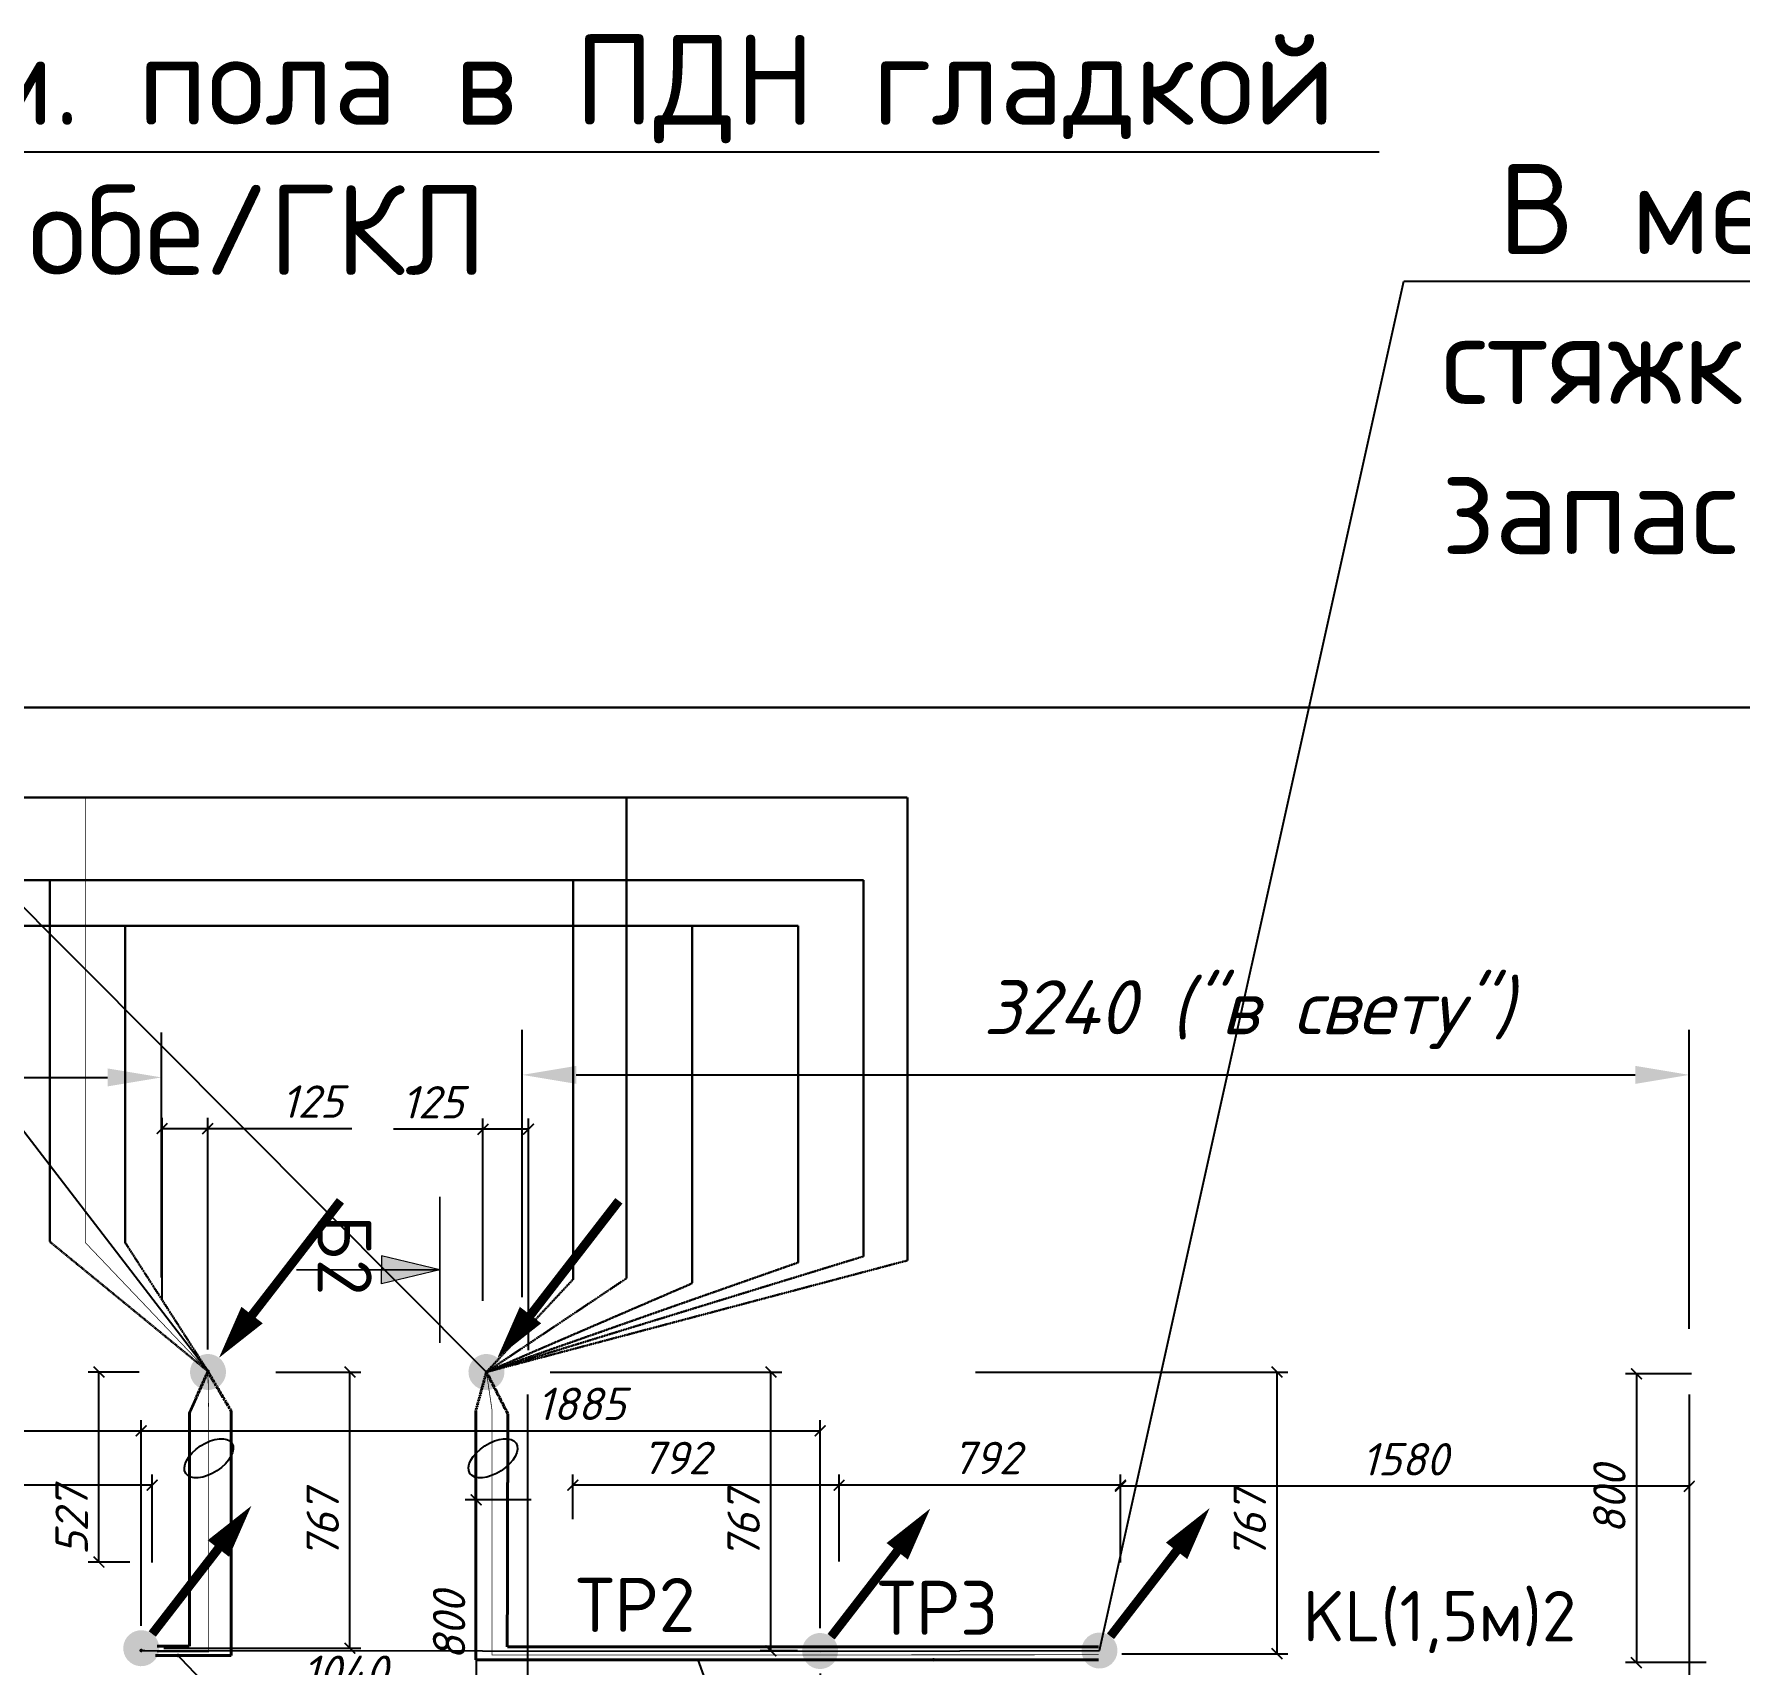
# Model space of a CAD drawing. Header units: millimetres. Extents: x 4247 to 622543, y -201358 to 142419.
# Drawn here: x 604003 to 608741, y 90416 to 94945 of the extents above; entities that cross this region are included whole.
import ezdxf
from ezdxf import colors
from ezdxf.entities.mleader import LeaderData, LeaderLine
from ezdxf.math import Vec2, Vec3

# ---------------------------------------------------------------- set-up
doc = ezdxf.new("R2010")
doc.units = ezdxf.units.MM
doc.linetypes.add('DASH', pattern=[0.75, 0.5, -0.25])
doc.layers.get('DEFPOINTS').update_dxf_attribs({"color": 252, "lineweight": 9})
for name, color, linetype in [('_Турникеты ИСПП', 254, 'Continuous'), ('ИС ПП', 255, 'Continuous'), ('Узлы', 7, 'Continuous')]:
    doc.layers.add(name, color=color, linetype=linetype)
doc.layers.add('Кабельные стояки', color=7, linetype='Continuous', lineweight=25)
doc.styles.add('ICOCPEUR', font='isocpeur.ttf')
doc.styles.add('ISOCPEUR', font='isocpeui.ttf')
doc.styles.add('ISOCPEUR_1', font='isocpeur.ttf', dxfattribs={"height": 250})
doc.styles.add('KOSTY_STYLE', font='isocpeur.ttf')
doc.styles.get("Standard").update_dxf_attribs({"font": 'romans.shx'})
doc.styles.add('Шрифт', font='isocpeur.ttf')
doc.dimstyles.new('ISO-25', dxfattribs={"dimtxt": 2.5, "dimasz": 2.5, "dimexe": 1.25, "dimexo": 0.625, "dimtad": 1, "dimtxsty": 'Standard', "dimcen": 2.5, "dimadec": 0, "dimazin": 0, "dimtfac": 1, "dimtmove": 0, "dimatfit": 3, "dimfxl": 1, "dimarcsym": 0})

# ---------------------------------------------------------------- blocks, each defined once
blk = doc.blocks.new('*U432')
blk.add_hatch(color=256).paths.add_polyline_path([(-0.707, -0.707, 1), (0.707, 0.707, 1)])
blk.add_lwpolyline([(-0.707, -0.707, 0, 1.5, 0), (-2.828, -2.828, 2, 2, 0)], format="xyseb")
at = {"const_width": 0.5}
blk.add_lwpolyline([(-8.5, -8.5), (-2.828, -2.828)], dxfattribs=at)
blk = doc.blocks.new('план Новый корпус (не печатать) 2$0$_Dot')
at = {"color": 251, "linetype": 'ByBlock', "lineweight": -2}
blk.add_line((-0.5, 0), (-1, 0), dxfattribs=at)
at = {"color": 251, "linetype": 'ByBlock', "const_width": 0.5}
blk.add_lwpolyline([(-0.25, 0, 1), (0.25, 0, 1)], format="xyb", close=True, dxfattribs=at)
blk = doc.blocks.new('*D502')
at = {"layer": '_Турникеты ИСПП', "color": 0, "lineweight": -2, "ltscale": 100, "transparency": 16777216}
for p, q in [((601975.7, 91492.2), (601975.7, 92172.7)), ((604356.9, 91492.2), (604356.9, 92172.7)), ((602125.7, 92047.7), (604206.9, 92047.7))]:
    blk.add_line(p, q, dxfattribs=at)
at = {"layer": '_Турникеты ИСПП', "color": 0, "ltscale": 100, "transparency": 16777216}
for points in [[(602125.7, 92072.7), (602125.7, 92022.7), (601975.7, 92047.7)], [(604206.9, 92072.7), (604206.9, 92022.7), (604356.9, 92047.7)]]:
    blk.add_solid(points, dxfattribs=at)
at = {"layer": 'DEFPOINTS', "color": 0, "ltscale": 100, "transparency": 16777216}
for p in [(604356.9, 92047.7), (601975.7, 91429.7), (604356.9, 91429.7)]:
    blk.add_point(p, dxfattribs=at)
at = {"layer": '_Турникеты ИСПП', "color": 0, "lineweight": 9, "ltscale": 100, "transparency": 16777216, "insert": (603139.3, 92215.2), "char_height": 150, "attachment_point": 5, "style": 'ISOCPEUR'}
blk.add_mtext('2400 ("в свету")', dxfattribs=at)
blk = doc.blocks.new('*D503')
at = {"layer": '_Турникеты ИСПП', "color": 0, "lineweight": -2, "ltscale": 100, "transparency": 16777216}
for p, q in [((605358.9, 91437.7), (605358.9, 92179.7)), ((608600, 91349.2), (608600, 92179.7)), ((605508.9, 92054.7), (608450, 92054.7))]:
    blk.add_line(p, q, dxfattribs=at)
at = {"layer": '_Турникеты ИСПП', "color": 0, "ltscale": 100, "transparency": 16777216}
for points in [[(605508.9, 92079.7), (605508.9, 92029.7), (605358.9, 92054.7)], [(608450, 92079.7), (608450, 92029.7), (608600, 92054.7)]]:
    blk.add_solid(points, dxfattribs=at)
at = {"layer": 'DEFPOINTS', "color": 0, "ltscale": 100, "transparency": 16777216}
for p in [(608600, 92054.7), (605358.9, 91375.2), (608600, 91286.7)]:
    blk.add_point(p, dxfattribs=at)
at = {"layer": '_Турникеты ИСПП', "color": 0, "lineweight": 9, "ltscale": 100, "transparency": 16777216, "insert": (607375, 92222.2), "char_height": 150, "attachment_point": 5, "style": 'ISOCPEUR'}
blk.add_mtext('3240 ("в свету")', dxfattribs=at)
blk = doc.blocks.new('_ArchTick')
at = {"color": 0, "linetype": 'ByBlock', "const_width": 0.15}
blk.add_lwpolyline([(-0.5, -0.5), (0.5, 0.5)], dxfattribs=at)
blk = doc.blocks.new('*D543')
at = {"layer": '_Турникеты ИСПП', "color": 0, "lineweight": -2, "ltscale": 10, "transparency": 16777216}
for p, q in [((603591.4, 90866), (603591.4, 90945.4)), ((604330.9, 90700.9), (604330.9, 90945.4)), ((604330.9, 90915.4), (603591.4, 90915.4))]:
    blk.add_line(p, q, dxfattribs=at)
at = {"layer": 'DEFPOINTS', "color": 0, "ltscale": 10, "transparency": 16777216}
for p in [(603591.4, 90915.4), (603591.4, 90803.5), (604330.9, 90638.4)]:
    blk.add_point(p, dxfattribs=at)
at = {"layer": '_Турникеты ИСПП', "color": 0, "lineweight": -2, "ltscale": 10, "transparency": 16777216, "xscale": 30, "yscale": 30, "zscale": 30, "rotation": 180}
blk.add_blockref('_ArchTick', (603591.4, 90915.4), dxfattribs=at)
at = {"layer": '_Турникеты ИСПП', "color": 0, "lineweight": -2, "ltscale": 10, "transparency": 16777216, "xscale": 30, "yscale": 30, "zscale": 30}
blk.add_blockref('_ArchTick', (604330.9, 90915.4), dxfattribs=at)
at = {"layer": '_Турникеты ИСПП', "color": 0, "lineweight": 9, "ltscale": 10, "transparency": 16777216, "insert": (603770.8, 90991), "char_height": 90, "attachment_point": 5, "style": 'ISOCPEUR'}
blk.add_mtext('792', dxfattribs=at)
blk = doc.blocks.new('*D544')
at = {"layer": '_Турникеты ИСПП', "color": 0, "lineweight": -2, "ltscale": 10, "transparency": 16777216}
for p, q in [((606238.6, 90703.9), (606238.6, 90945.4)), ((607020.3, 90700.9), (607020.3, 90945.4)), ((607020.3, 90915.4), (606238.6, 90915.4))]:
    blk.add_line(p, q, dxfattribs=at)
at = {"layer": 'DEFPOINTS', "color": 0, "ltscale": 10, "transparency": 16777216}
for p in [(606238.6, 90915.4), (606238.6, 90641.4), (607020.3, 90638.4)]:
    blk.add_point(p, dxfattribs=at)
at = {"layer": '_Турникеты ИСПП', "color": 0, "lineweight": -2, "ltscale": 10, "transparency": 16777216, "xscale": 30, "yscale": 30, "zscale": 30, "rotation": 180}
blk.add_blockref('_ArchTick', (606238.6, 90915.4), dxfattribs=at)
at = {"layer": '_Турникеты ИСПП', "color": 0, "lineweight": -2, "ltscale": 10, "transparency": 16777216, "xscale": 30, "yscale": 30, "zscale": 30}
blk.add_blockref('_ArchTick', (607020.3, 90915.4), dxfattribs=at)
at = {"layer": '_Турникеты ИСПП', "color": 0, "lineweight": 9, "ltscale": 10, "transparency": 16777216, "insert": (606648.3, 90991), "char_height": 90, "attachment_point": 5, "style": 'ISOCPEUR'}
blk.add_mtext('792', dxfattribs=at)
blk = doc.blocks.new('*D545')
at = {"layer": '_Турникеты ИСПП', "color": 0, "lineweight": -2, "ltscale": 10, "transparency": 16777216}
for p, q in [((605499.3, 90821.5), (605499.3, 90945.4)), ((606238.6, 90703.9), (606238.6, 90945.4)), ((606238.6, 90915.4), (605499.3, 90915.4))]:
    blk.add_line(p, q, dxfattribs=at)
at = {"layer": 'DEFPOINTS', "color": 0, "ltscale": 10, "transparency": 16777216}
for p in [(605499.3, 90915.4), (605499.3, 90759), (606238.6, 90641.4)]:
    blk.add_point(p, dxfattribs=at)
at = {"layer": '_Турникеты ИСПП', "color": 0, "lineweight": -2, "ltscale": 10, "transparency": 16777216, "xscale": 30, "yscale": 30, "zscale": 30, "rotation": 180}
blk.add_blockref('_ArchTick', (605499.3, 90915.4), dxfattribs=at)
at = {"layer": '_Турникеты ИСПП', "color": 0, "lineweight": -2, "ltscale": 10, "transparency": 16777216, "xscale": 30, "yscale": 30, "zscale": 30}
blk.add_blockref('_ArchTick', (606238.6, 90915.4), dxfattribs=at)
at = {"layer": '_Турникеты ИСПП', "color": 0, "lineweight": 9, "ltscale": 10, "transparency": 16777216, "insert": (605785.7, 90991), "char_height": 90, "attachment_point": 5, "style": 'ISOCPEUR'}
blk.add_mtext('792', dxfattribs=at)
blk = doc.blocks.new('*D550')
at = {"layer": '_Турникеты ИСПП', "color": 0, "lineweight": -2, "ltscale": 10, "transparency": 16777216}
for p, q in [((605383.9, 90874.7), (605200.5, 90874.7)), ((605230.5, 90874.7), (605230.5, 90072.7)), ((605424.2, 90072.7), (605200.5, 90072.7))]:
    blk.add_line(p, q, dxfattribs=at)
at = {"layer": 'DEFPOINTS', "color": 0, "ltscale": 10, "transparency": 16777216}
for p in [(605446.4, 90874.7), (605230.5, 90072.7), (605486.7, 90072.7)]:
    blk.add_point(p, dxfattribs=at)
at = {"layer": '_Турникеты ИСПП', "color": 0, "lineweight": -2, "ltscale": 10, "transparency": 16777216, "xscale": 30, "yscale": 30, "zscale": 30}
for p, rotation in [((605230.5, 90874.7), 90), ((605230.5, 90072.7), 270)]:
    blk.add_blockref('_ArchTick', p, dxfattribs=dict(at, rotation=rotation))
at = {"layer": '_Турникеты ИСПП', "color": 0, "lineweight": 9, "ltscale": 10, "transparency": 16777216, "insert": (605155.5, 90525.4), "char_height": 90, "attachment_point": 5, "rotation": 90, "style": 'ISOCPEUR'}
blk.add_mtext('800', dxfattribs=at)
blk = doc.blocks.new('*D552')
at = {"layer": '_Турникеты ИСПП', "color": 0, "lineweight": -2, "ltscale": 10, "transparency": 16777216}
for p, q in [((608600, 91167.2), (608600, 90882.4)), ((607020.3, 90700.9), (607020.3, 90942.4)), ((608600, 90912.4), (607020.3, 90912.4))]:
    blk.add_line(p, q, dxfattribs=at)
at = {"layer": 'DEFPOINTS', "color": 0, "ltscale": 10, "transparency": 16777216}
for p in [(608600, 91229.7), (607020.3, 90912.4), (607020.3, 90638.4)]:
    blk.add_point(p, dxfattribs=at)
at = {"layer": '_Турникеты ИСПП', "color": 0, "lineweight": -2, "ltscale": 10, "transparency": 16777216, "xscale": 30, "yscale": 30, "zscale": 30, "rotation": 180}
blk.add_blockref('_ArchTick', (607020.3, 90912.4), dxfattribs=at)
at = {"layer": '_Турникеты ИСПП', "color": 0, "lineweight": -2, "ltscale": 10, "transparency": 16777216, "xscale": 30, "yscale": 30, "zscale": 30}
blk.add_blockref('_ArchTick', (608600, 90912.4), dxfattribs=at)
at = {"layer": '_Турникеты ИСПП', "color": 0, "lineweight": 9, "ltscale": 10, "transparency": 16777216, "insert": (607810.2, 90987.4), "char_height": 90, "attachment_point": 5, "style": 'ISOCPEUR'}
blk.add_mtext('1580', dxfattribs=at)
blk = doc.blocks.new('*D555')
at = {"layer": '_Турникеты ИСПП', "color": 0, "lineweight": -2, "ltscale": 10, "transparency": 16777216}
for p, q in [((604674, 91229.7), (604910.2, 91229.7)), ((604880.2, 90462.7), (604880.2, 91229.7)), ((604363, 90462.7), (604910.2, 90462.7))]:
    blk.add_line(p, q, dxfattribs=at)
at = {"layer": 'DEFPOINTS', "color": 0, "ltscale": 10, "transparency": 16777216}
for p in [(604611.5, 91229.7), (604880.2, 91229.7), (604300.5, 90462.7)]:
    blk.add_point(p, dxfattribs=at)
at = {"layer": '_Турникеты ИСПП', "color": 0, "lineweight": -2, "ltscale": 10, "transparency": 16777216, "xscale": 30, "yscale": 30, "zscale": 30}
for p, rotation in [((604880.2, 91229.7), 90), ((604880.2, 90462.7), 270)]:
    blk.add_blockref('_ArchTick', p, dxfattribs=dict(at, rotation=rotation))
at = {"layer": '_Турникеты ИСПП', "color": 0, "lineweight": 9, "ltscale": 10, "transparency": 16777216, "insert": (604804.6, 90805.8), "char_height": 90, "attachment_point": 5, "rotation": 90, "style": 'ISOCPEUR'}
blk.add_mtext('767', dxfattribs=at)
blk = doc.blocks.new('*U556')
blk.add_hatch(color=256).paths.add_polyline_path([(-0.707, -0.707, 1), (0.707, 0.707, 1)])
at = {"const_width": 0.5}
blk.add_lwpolyline([(-4.95, -4.95), (-0.707, -0.707)], dxfattribs=at)
blk.add_lwpolyline([(-7.071, -7.071, 0, 1.5, 0), (-4.95, -4.95, 2, 2, 0)], format="xyseb")
blk = doc.blocks.new('*D557')
at = {"layer": '_Турникеты ИСПП', "color": 0, "lineweight": -2, "ltscale": 10, "transparency": 16777216}
for p, q in [((608600, 91167.2), (608600, 89381.3)), ((606960.1, 90325.2), (606960.1, 89381.3)), ((608600, 89411.3), (606960.1, 89411.3))]:
    blk.add_line(p, q, dxfattribs=at)
at = {"layer": 'DEFPOINTS', "color": 0, "ltscale": 10, "transparency": 16777216}
for p in [(608600, 91229.7), (606960.1, 90387.7), (606960.1, 89411.3)]:
    blk.add_point(p, dxfattribs=at)
at = {"layer": '_Турникеты ИСПП', "color": 0, "lineweight": -2, "ltscale": 10, "transparency": 16777216, "xscale": 30, "yscale": 30, "zscale": 30, "rotation": 180}
blk.add_blockref('_ArchTick', (606960.1, 89411.3), dxfattribs=at)
at = {"layer": '_Турникеты ИСПП', "color": 0, "lineweight": -2, "ltscale": 10, "transparency": 16777216, "xscale": 30, "yscale": 30, "zscale": 30}
blk.add_blockref('_ArchTick', (608600, 89411.3), dxfattribs=at)
at = {"layer": '_Турникеты ИСПП', "color": 0, "lineweight": 9, "ltscale": 10, "transparency": 16777216, "insert": (607740.3, 89486.3), "char_height": 90, "attachment_point": 5, "style": 'ISOCPEUR'}
blk.add_mtext('1640', dxfattribs=at)
blk = doc.blocks.new('*D558')
at = {"layer": '_Турникеты ИСПП', "color": 0, "lineweight": -2, "transparency": 16777216}
for p, q in [((605373.6, 91167.2), (605373.6, 89391.8)), ((606185.9, 90392.5), (606185.9, 89391.8)), ((605373.6, 89421.8), (606185.9, 89421.8))]:
    blk.add_line(p, q, dxfattribs=at)
at = {"layer": 'DEFPOINTS', "color": 0, "transparency": 16777216}
for p in [(605373.6, 91229.7), (606185.9, 90455), (606185.9, 89421.8)]:
    blk.add_point(p, dxfattribs=at)
at = {"layer": '_Турникеты ИСПП', "color": 0, "lineweight": -2, "transparency": 16777216, "xscale": 30, "yscale": 30, "zscale": 30, "rotation": 180}
blk.add_blockref('_ArchTick', (605373.6, 89421.8), dxfattribs=at)
at = {"layer": '_Турникеты ИСПП', "color": 0, "lineweight": -2, "transparency": 16777216, "xscale": 30, "yscale": 30, "zscale": 30}
blk.add_blockref('_ArchTick', (606185.9, 89421.8), dxfattribs=at)
at = {"layer": '_Турникеты ИСПП', "color": 0, "transparency": 16777216, "insert": (605779.8, 89496.8), "char_height": 90, "attachment_point": 5, "style": 'ISOCPEUR'}
blk.add_mtext('812', dxfattribs=at)
blk = doc.blocks.new('*D559')
at = {"layer": '_Турникеты ИСПП', "color": 0, "lineweight": -2, "transparency": 16777216}
for p, q in [((601975.7, 91215), (601975.7, 91036.3)), ((601975.7, 91066.3), (604300.5, 91066.3)), ((604300.5, 90525.2), (604300.5, 91096.3))]:
    blk.add_line(p, q, dxfattribs=at)
at = {"layer": 'DEFPOINTS', "color": 0, "transparency": 16777216}
for p in [(601975.7, 91277.5), (604300.5, 91066.3), (604300.5, 90462.7)]:
    blk.add_point(p, dxfattribs=at)
at = {"layer": '_Турникеты ИСПП', "color": 0, "lineweight": -2, "transparency": 16777216, "xscale": 30, "yscale": 30, "zscale": 30, "rotation": 180}
blk.add_blockref('_ArchTick', (601975.7, 91066.3), dxfattribs=at)
at = {"layer": '_Турникеты ИСПП', "color": 0, "lineweight": -2, "transparency": 16777216, "xscale": 30, "yscale": 30, "zscale": 30}
blk.add_blockref('_ArchTick', (604300.5, 91066.3), dxfattribs=at)
at = {"layer": '_Турникеты ИСПП', "color": 0, "transparency": 16777216, "insert": (603138.1, 91141.3), "char_height": 90, "attachment_point": 5, "style": 'ISOCPEUR'}
blk.add_mtext('2325', dxfattribs=at)
blk = doc.blocks.new('*D560')
at = {"layer": '_Турникеты ИСПП', "color": 0, "lineweight": -2, "ltscale": 10, "transparency": 16777216}
for p, q in [((604358.5, 91429.7), (604358.5, 91935.5)), ((604485.1, 91292.2), (604485.1, 91935.5)), ((604358.5, 91905.5), (604485.1, 91905.5)), ((604485.1, 91905.5), (604885, 91905.5))]:
    blk.add_line(p, q, dxfattribs=at)
at = {"layer": 'DEFPOINTS', "color": 0, "ltscale": 10, "transparency": 16777216}
for p in [(604358.5, 91905.5), (604358.5, 91367.2), (604485.1, 91229.7)]:
    blk.add_point(p, dxfattribs=at)
at = {"layer": '_Турникеты ИСПП', "color": 0, "lineweight": -2, "ltscale": 10, "transparency": 16777216, "xscale": 30, "yscale": 30, "zscale": 30, "rotation": 180}
blk.add_blockref('_ArchTick', (604358.5, 91905.5), dxfattribs=at)
at = {"layer": '_Турникеты ИСПП', "color": 0, "lineweight": -2, "ltscale": 10, "transparency": 16777216, "xscale": 30, "yscale": 30, "zscale": 30}
blk.add_blockref('_ArchTick', (604485.1, 91905.5), dxfattribs=at)
at = {"layer": '_Турникеты ИСПП', "color": 0, "lineweight": 9, "ltscale": 10, "transparency": 16777216, "insert": (604775.8, 91980.5), "char_height": 90, "attachment_point": 5, "style": 'ISOCPEUR'}
blk.add_mtext('125', dxfattribs=at)
blk = doc.blocks.new('*D561')
at = {"layer": '_Турникеты ИСПП', "color": 0, "lineweight": -2, "ltscale": 10, "transparency": 16777216}
for p, q in [((605249.4, 91427.7), (605249.4, 91933.6)), ((605376.1, 91290.2), (605376.1, 91933.6)), ((605249.4, 91903.6), (605001, 91903.6)), ((605376.1, 91903.6), (605249.4, 91903.6))]:
    blk.add_line(p, q, dxfattribs=at)
at = {"layer": 'DEFPOINTS', "color": 0, "ltscale": 10, "transparency": 16777216}
for p in [(605249.4, 91903.6), (605249.4, 91365.2), (605376.1, 91227.7)]:
    blk.add_point(p, dxfattribs=at)
at = {"layer": '_Турникеты ИСПП', "color": 0, "lineweight": -2, "ltscale": 10, "transparency": 16777216, "xscale": 30, "yscale": 30, "zscale": 30, "rotation": 180}
blk.add_blockref('_ArchTick', (605249.4, 91903.6), dxfattribs=at)
at = {"layer": '_Турникеты ИСПП', "color": 0, "lineweight": -2, "ltscale": 10, "transparency": 16777216, "xscale": 30, "yscale": 30, "zscale": 30}
blk.add_blockref('_ArchTick', (605376.1, 91903.6), dxfattribs=at)
at = {"layer": '_Турникеты ИСПП', "color": 0, "lineweight": 9, "ltscale": 10, "transparency": 16777216, "insert": (605110.2, 91978.6), "char_height": 90, "attachment_point": 5, "style": 'ISOCPEUR'}
blk.add_mtext('125', dxfattribs=at)
blk = doc.blocks.new('*D620')
at = {"layer": '_Турникеты ИСПП', "color": 0, "lineweight": -2, "ltscale": 10, "transparency": 16777216}
for p, q in [((605436.1, 91229.7), (606079.3, 91229.7)), ((606049.3, 90455.5), (606049.3, 91229.7)), ((606123.4, 90455.5), (606019.3, 90455.5))]:
    blk.add_line(p, q, dxfattribs=at)
at = {"layer": 'DEFPOINTS', "color": 0, "ltscale": 10, "transparency": 16777216}
for p in [(605373.6, 91229.7), (606049.3, 91229.7), (606185.9, 90455.5)]:
    blk.add_point(p, dxfattribs=at)
at = {"layer": '_Турникеты ИСПП', "color": 0, "lineweight": -2, "ltscale": 10, "transparency": 16777216, "xscale": 30, "yscale": 30, "zscale": 30}
for p, rotation in [((606049.3, 91229.7), 90), ((606049.3, 90455.5), 270)]:
    blk.add_blockref('_ArchTick', p, dxfattribs=dict(at, rotation=rotation))
at = {"layer": '_Турникеты ИСПП', "color": 0, "lineweight": 9, "ltscale": 10, "transparency": 16777216, "insert": (605973.7, 90804.8), "char_height": 90, "attachment_point": 5, "rotation": 90, "style": 'ISOCPEUR'}
blk.add_mtext('767', dxfattribs=at)
blk = doc.blocks.new('*D621')
at = {"layer": '_Турникеты ИСПП', "color": 0, "lineweight": -2, "ltscale": 10, "transparency": 16777216}
for p, q in [((606618, 91229.7), (607485.2, 91229.7)), ((607455.2, 90447.5), (607455.2, 91229.7)), ((607024.1, 90447.5), (607485.2, 90447.5))]:
    blk.add_line(p, q, dxfattribs=at)
at = {"layer": 'DEFPOINTS', "color": 0, "ltscale": 10, "transparency": 16777216}
for p in [(606555.5, 91229.7), (607455.2, 91229.7), (606961.6, 90447.5)]:
    blk.add_point(p, dxfattribs=at)
at = {"layer": '_Турникеты ИСПП', "color": 0, "lineweight": -2, "ltscale": 10, "transparency": 16777216, "xscale": 30, "yscale": 30, "zscale": 30}
for p, rotation in [((607455.2, 91229.7), 90), ((607455.2, 90447.5), 270)]:
    blk.add_blockref('_ArchTick', p, dxfattribs=dict(at, rotation=rotation))
at = {"layer": '_Турникеты ИСПП', "color": 0, "lineweight": 9, "ltscale": 10, "transparency": 16777216, "insert": (607379.6, 90804.8), "char_height": 90, "attachment_point": 5, "rotation": 90, "style": 'ISOCPEUR'}
blk.add_mtext('767', dxfattribs=at)
blk = doc.blocks.new('*D633')
at = {"layer": '_Турникеты ИСПП', "color": 0, "lineweight": -2, "ltscale": 10, "transparency": 16777216}
for p, q in [((608606.7, 91224.7), (608423.3, 91224.7)), ((608453.3, 91224.7), (608453.3, 90422.7)), ((608647, 90422.7), (608423.3, 90422.7))]:
    blk.add_line(p, q, dxfattribs=at)
at = {"layer": 'DEFPOINTS', "color": 0, "ltscale": 10, "transparency": 16777216}
for p in [(608669.2, 91224.7), (608453.3, 90422.7), (608709.5, 90422.7)]:
    blk.add_point(p, dxfattribs=at)
at = {"layer": '_Турникеты ИСПП', "color": 0, "lineweight": -2, "ltscale": 10, "transparency": 16777216, "xscale": 30, "yscale": 30, "zscale": 30}
for p, rotation in [((608453.3, 91224.7), 90), ((608453.3, 90422.7), 270)]:
    blk.add_blockref('_ArchTick', p, dxfattribs=dict(at, rotation=rotation))
at = {"layer": '_Турникеты ИСПП', "color": 0, "lineweight": 9, "ltscale": 10, "transparency": 16777216, "insert": (608378.3, 90875.5), "char_height": 90, "attachment_point": 5, "rotation": 90, "style": 'ISOCPEUR'}
blk.add_mtext('800', dxfattribs=at)
blk = doc.blocks.new('*D634')
at = {"layer": '_Турникеты ИСПП', "color": 0, "lineweight": -2, "ltscale": 10, "transparency": 16777216}
for p, q in [((604356.2, 90279.4), (604356.2, 90352.3)), ((605395.8, 90279.4), (605395.8, 90352.3)), ((605395.8, 90322.3), (604356.2, 90322.3))]:
    blk.add_line(p, q, dxfattribs=at)
at = {"layer": 'DEFPOINTS', "color": 0, "ltscale": 10, "transparency": 16777216}
for p in [(604356.2, 90322.3), (604356.2, 90216.9), (605395.8, 90216.9)]:
    blk.add_point(p, dxfattribs=at)
at = {"layer": '_Турникеты ИСПП', "color": 0, "lineweight": -2, "ltscale": 10, "transparency": 16777216, "xscale": 30, "yscale": 30, "zscale": 30, "rotation": 180}
blk.add_blockref('_ArchTick', (604356.2, 90322.3), dxfattribs=at)
at = {"layer": '_Турникеты ИСПП', "color": 0, "lineweight": -2, "ltscale": 10, "transparency": 16777216, "xscale": 30, "yscale": 30, "zscale": 30}
blk.add_blockref('_ArchTick', (605395.8, 90322.3), dxfattribs=at)
at = {"layer": '_Турникеты ИСПП', "color": 0, "lineweight": 9, "ltscale": 10, "transparency": 16777216, "insert": (604866.3, 90397.3), "char_height": 90, "attachment_point": 5, "style": 'ISOCPEUR'}
blk.add_mtext('1040', dxfattribs=at)
blk = doc.blocks.new('*D657')
at = {"layer": '_Турникеты ИСПП', "color": 0, "lineweight": -2, "ltscale": 10, "transparency": 16777216}
for p, q in [((604294.4, 91229.7), (604152.8, 91229.7)), ((604182.8, 90702.1), (604182.8, 91229.7)), ((604268.4, 90702.1), (604152.8, 90702.1))]:
    blk.add_line(p, q, dxfattribs=at)
at = {"layer": 'DEFPOINTS', "color": 0, "ltscale": 10, "transparency": 16777216}
for p in [(604182.8, 91229.7), (604356.9, 91229.7), (604330.9, 90702.1)]:
    blk.add_point(p, dxfattribs=at)
at = {"layer": '_Турникеты ИСПП', "color": 0, "lineweight": -2, "ltscale": 10, "transparency": 16777216, "xscale": 30, "yscale": 30, "zscale": 30}
for p, rotation in [((604182.8, 91229.7), 90), ((604182.8, 90702.1), 270)]:
    blk.add_blockref('_ArchTick', p, dxfattribs=dict(at, rotation=rotation))
at = {"layer": '_Турникеты ИСПП', "color": 0, "lineweight": 9, "ltscale": 10, "transparency": 16777216, "insert": (604107.2, 90816), "char_height": 90, "attachment_point": 5, "rotation": 90, "style": 'ISOCPEUR'}
blk.add_mtext('527', dxfattribs=at)
blk = doc.blocks.new('*D699')
at = {"layer": '_Турникеты ИСПП', "color": 0, "lineweight": -2, "transparency": 16777216}
for p, q in [((604300.5, 90525.2), (604300.5, 91096.3)), ((604300.5, 91066.3), (606185.9, 91066.3)), ((606185.9, 90518), (606185.9, 91096.3))]:
    blk.add_line(p, q, dxfattribs=at)
at = {"layer": 'DEFPOINTS', "color": 0, "transparency": 16777216}
for p in [(606185.9, 91066.3), (604300.5, 90462.7), (606185.9, 90455.5)]:
    blk.add_point(p, dxfattribs=at)
at = {"layer": '_Турникеты ИСПП', "color": 0, "lineweight": -2, "transparency": 16777216, "xscale": 30, "yscale": 30, "zscale": 30, "rotation": 180}
blk.add_blockref('_ArchTick', (604300.5, 91066.3), dxfattribs=at)
at = {"layer": '_Турникеты ИСПП', "color": 0, "lineweight": -2, "transparency": 16777216, "xscale": 30, "yscale": 30, "zscale": 30}
blk.add_blockref('_ArchTick', (606185.9, 91066.3), dxfattribs=at)
at = {"layer": '_Турникеты ИСПП', "color": 0, "transparency": 16777216, "insert": (605522.8, 91141.3), "char_height": 90, "attachment_point": 5, "style": 'ISOCPEUR'}
blk.add_mtext('1885', dxfattribs=at)

msp = doc.modelspace()

# ---------------------------------------------------------------- hatches: boundary and pattern name
at = {"linetype": 'ByBlock', "lineweight": 9, "transparency": 33554636}
h = msp.add_hatch(color=1, dxfattribs=at)
h.dxf.hatch_style = 1
h.paths.add_polyline_path([(604967.423, 91474.098), (605129.4, 91513.251), (604967.423, 91513.251)])
h.paths.add_polyline_path([(605129.4, 91513.251), (604967.423, 91552.403), (604967.423, 91513.251)])

# ---------------------------------------------------------------- linework, layer by layer
at = {"color": 94, "linetype": 'DASH', "const_width": 2}
msp.add_lwpolyline([(604145.061, 92825.124), (604145.061, 91589.116), (604485.959, 91231.582)], dxfattribs=at)
at = {"color": 240, "linetype": 'ByBlock', "lineweight": 9, "true_color": 0xed1f24}
for points in [[(605129.4, 91715.855), (605129.4, 91310.647), (605129.4, 91513.251), (604731.827, 91513.251), (605129.4, 91513.251), (604967.423, 91552.403), (604967.423, 91513.251)], [(605129.4, 91310.647), (605129.4, 91715.855), (605129.4, 91513.251), (604731.827, 91513.251), (605129.4, 91513.251), (604967.423, 91474.098), (604967.423, 91513.251)]]:
    msp.add_lwpolyline(points, dxfattribs=at)
at = {"color": 94, "const_width": 2}
for points in [[(604343.825, 90452.64), (604487.536, 90452.234), (604487.536, 91122.37), (604485.987, 91229.662)], [(606960.126, 90444.52), (605274.978, 90443.788), (605274.978, 91122.37), (605259.261, 91229.662)]]:
    msp.add_lwpolyline(points, dxfattribs=at)
for centre in [(604488.197, 90990.115), (605277.49, 90990.115)]:
    msp.add_ellipse(centre, major_axis=(64.19, 42.152), ratio=0.5376986)
at = {"layer": 'ИС ПП', "color": 5, "linetype": 'DASH', "lineweight": 30, "ltscale": 3}
for points in [[(598523.925, 93075.043), (613718.239, 93075.043), (613718.239, 91123.208), (616300.473, 91123.208), (616795.127, 91229.662)], [(595698.542, 91067.971), (598937.301, 91067.971), (598937.301, 92468.401), (606125.219, 92468.401)], [(604255.85, 92468.401), (604255.85, 91589.116), (604485.959, 91231.582)], [(605831.056, 92468.401), (605831.056, 91475.961), (605259.261, 91229.662)], [(606125.219, 92468.401), (606125.219, 91533.744), (605259.261, 91229.662)]]:
    msp.add_lwpolyline(points, dxfattribs=at)
at = {"layer": 'ИС ПП', "color": 94, "linetype": 'DASH', "lineweight": 30, "ltscale": 3}
for points in [[(594624.072, 91095.43), (595020.536, 91095.43), (595020.536, 90818.29), (599030.977, 90818.29), (599030.977, 92825.124), (606428.37, 92825.124), (606428.37, 91539.412), (605259.261, 91229.662)], [(605648.266, 92825.124), (605648.266, 91489.826), (605259.261, 91229.662)]]:
    msp.add_lwpolyline(points, dxfattribs=at)
at = {"layer": 'ИС ПП', "color": 1, "linetype": 'DASH', "lineweight": 30, "ltscale": 3}
for points in [[(595698.542, 91101.091), (598819.696, 91101.091), (598819.696, 92594.944), (606306.267, 92594.944), (606306.267, 91550.748), (605259.261, 91229.662)], [(604046.17, 92594.944), (604046.17, 91591.799), (604485.959, 91231.582)], [(605500.159, 92594.944), (605500.159, 91487.053), (605259.261, 91229.662)]]:
    msp.add_lwpolyline(points, dxfattribs=at)
at = {"layer": 'ИС ПП', "color": 5, "linetype": 'DASH', "lineweight": 40, "ltscale": 3}
for points in [[(604340.14, 90442.523), (604550.312, 90442.523), (604550.312, 91121.314), (604485.987, 91229.662)], [(606959.456, 90430.85), (605229.518, 90430.85), (605229.518, 91121.314), (605259.261, 91229.662)]]:
    msp.add_lwpolyline(points, dxfattribs=at)
at = {"layer": 'ИС ПП', "color": 1, "linetype": 'DASH', "lineweight": 40, "ltscale": 3}
for points in [[(604344.561, 90468.38), (604434.28, 90468.353), (604434.28, 91115.454), (604485.959, 91231.582)], [(606959.456, 90466.823), (605317.067, 90466.467), (605318.699, 91113.471), (605259.261, 91229.662)]]:
    msp.add_lwpolyline(points, dxfattribs=at)

# ---------------------------------------------------------------- block references
at = {"layer": 'Кабельные стояки', "xscale": 50.00000000000001, "yscale": 50.00000000000001, "zscale": 50.00000000000001, "rotation": 187.269717866609}
for name, p in [('*U432', (604485.987, 91229.662)), ('*U432', (605259.261, 91229.662)), ('*U556', (604300.498, 90462.719)), ('*U556', (606185.941, 90455.005)), ('*U556', (606961.897, 90456.267))]:
    msp.add_blockref(name, p, dxfattribs=at)

# ---------------------------------------------------------------- texts
at = {"color": 240, "linetype": 'ByBlock', "lineweight": 9, "true_color": 0xed1f24, "insert": (604940.349, 91667.01), "char_height": 150, "attachment_point": 1, "rotation": 270, "style": 'ISOCPEUR_1'}
msp.add_mtext_dynamic_manual_height_columns('Б2', width=112.43422, gutter_width=150, heights=[0], dxfattribs=at)
at = {"layer": '_Турникеты ИСПП', "color": 0, "char_height": 150, "width": 379.89, "attachment_point": 8, "style": 'Шрифт'}
for s, insert in [('ТР2', (605673.731, 90507.986, 954)), ('ТР3', (606512.651, 90499.784, 954))]:
    msp.add_mtext(s, dxfattribs=dict(at, insert=insert))
at = {"layer": 'Узлы', "insert": (607906.451, 90535.446, 954), "char_height": 139.881, "width": 1011.43482, "attachment_point": 5, "style": 'ICOCPEUR'}
msp.add_mtext('KL(1,5м)2', dxfattribs=at)

# ---------------------------------------------------------------- dimensions: what is measured, and where the dimension line sits
at = {"layer": '_Турникеты ИСПП', "color": 0, "lineweight": 9, "ltscale": 100}
for base, p1, p2, text, picture, middle in [((604356.924, 92047.708), (601975.686, 91429.662), (604356.924, 91429.662), '2400 ("в свету")', '*D502', (603139.286, 92047.708)), ((608599.996, 92054.674), (605358.905, 91375.161), (608599.996, 91286.705), '3240 ("в свету")', '*D503', (607374.962, 92054.674))]:
    dim = msp.add_linear_dim(base=base, p1=p1, p2=p2, text=text, dimstyle='ISO-25', override={"dimscale": 100, "dimtxt": 1.5, "dimasz": 1.5, "dimtxsty": 'ISOCPEUR', "dimsah": 1}, dxfattribs=at)
    dim.commit()
    dim.dimension.update_dxf_attribs({"geometry": picture, "text_midpoint": middle, "dimtype": 160})
at = {"layer": '_Турникеты ИСПП', "color": 0, "lineweight": 9, "ltscale": 10}
for base, p1, p2, angle, text, picture, middle in [((604358.475, 91905.487), (604485.105, 91229.662), (604358.475, 91367.162), 180, '125', '*D560', (604775.772, 91905.487)), ((605249.439, 91903.567), (605376.07, 91227.742), (605249.439, 91365.242), 180, '125', '*D561', (605110.212, 91903.567)), ((604182.786, 91229.662), (604330.915, 90702.097), (604356.924, 91229.662), 90, '527', '*D657', (604182.786, 90816.022)), ((604880.215, 91229.662), (604300.498, 90462.719), (604611.53, 91229.662), 90, '767', '*D555', (604880.215, 90805.849)), ((606049.282, 91229.662), (606185.869, 90455.462), (605373.631, 91229.662), 90, '767', '*D620', (606049.282, 90804.841)), ((607455.216, 91229.662), (606961.584, 90447.465), (606555.545, 91229.662), 90, '767', '*D621', (607455.216, 90804.841)), ((606960.126, 89411.294), (608599.996, 91229.662), (606960.126, 90387.685), 180, '1640', '*D557', (607740.313, 89411.294)), ((607020.325, 90912.413), (608599.996, 91229.662), (607020.325, 90638.399), 180, '1580', '*D552', (607810.16, 90912.413)), ((608453.319, 90422.738), (608669.213, 91224.732), (608709.456, 90422.738), 90, '800', '*D633', (608453.319, 90875.519)), ((603591.378, 90915.414), (604330.915, 90638.399), (603591.378, 90803.48), 180, '792', '*D543', (603770.835, 90915.414)), ((605499.295, 90915.414), (606238.637, 90641.4), (605499.295, 90759.01), 180, '792', '*D545', (605785.659, 90915.414)), ((606238.637, 90915.414), (607020.325, 90638.399), (606238.637, 90641.4), 180, '792', '*D544', (606648.343, 90915.414)), ((605230.524, 90072.661), (605446.418, 90874.655), (605486.661, 90072.661), 90, '800', '*D550', (605230.524, 90525.442)), ((604356.235, 90322.328), (605395.821, 90216.864), (604356.235, 90216.864), 180, '1040', '*D634', (604866.331, 90322.328))]:
    dim = msp.add_linear_dim(base=base, p1=p1, p2=p2, angle=angle, text=text, dimstyle='ISO-25', override={"dimscale": 100, "dimtxt": 0.9, "dimasz": 0.3, "dimexe": 0.3, "dimgap": 0.3, "dimtxsty": 'ISOCPEUR', "dimblk1": 'ArchTick', "dimblk2": 'ArchTick', "dimsah": 1}, dxfattribs=at)
    dim.commit()
    dim.dimension.update_dxf_attribs({"geometry": picture, "text_midpoint": middle, "dimtype": 160})
at = {"layer": '_Турникеты ИСПП', "color": 0}
for base, p1, p2, text, picture, middle in [((604300.498, 91066.272), (601975.686, 91277.485), (604300.498, 90462.719), '2325', '*D559', (603138.092, 91141.272)), ((606185.941, 89421.787), (605373.631, 91229.662), (606185.941, 90455.005), '812', '*D558', (605779.786, 89496.787))]:
    dim = msp.add_linear_dim(base=base, p1=p1, p2=p2, angle=180, text=text, dimstyle='ISO-25', override={"dimscale": 100, "dimtxt": 0.9, "dimasz": 0.3, "dimexe": 0.3, "dimgap": 0.3, "dimtxsty": 'ISOCPEUR', "dimblk1": 'ArchTick', "dimblk2": 'ArchTick', "dimsah": 1, "dimtmove": 1}, dxfattribs=at)
    dim.commit()
    dim.dimension.update_dxf_attribs({"geometry": picture, "text_midpoint": middle})
dim = msp.add_linear_dim(base=(606185.869, 91066.272), p1=(604300.498, 90462.719), p2=(606185.869, 90455.462), angle=180, text='1885', dimstyle='ISO-25', override={"dimscale": 100, "dimtxt": 0.9, "dimasz": 0.3, "dimexe": 0.3, "dimgap": 0.3, "dimtxsty": 'ISOCPEUR', "dimblk1": 'ArchTick', "dimblk2": 'ArchTick', "dimsah": 1, "dimtmove": 1}, dxfattribs=at)
dim.commit()
dim.dimension.update_dxf_attribs({"geometry": '*D699', "text_midpoint": (605522.813, 91066.272), "dimtype": 160})

# ---------------------------------------------------------------- leaders
at = {"layer": 'ИС ПП', "color": 0, "lineweight": 0, "ltscale": 100}
ml = msp.add_multileader_mtext('Standard', dxfattribs=at)
ml.set_content('\\A1;{\\C0;Опуск на отм. пола в\\A0; ПДН гладкой\\P ⌀40 по штробе/ГКЛ\\A1; }', color=251, style='KOSTY_STYLE')
ml.set_leader_properties()
ml.set_arrow_properties(name='план Новый корпус (не печатать) 2$0$_Dot')
ml.build(insert=Vec2(0, 0))
ml.multileader.update_dxf_attribs({"text_left_attachment_type": 6, "text_right_attachment_type": 6, "dogleg_length": 103.837, "arrow_head_size": 10})
ctx = ml.context
ctx.base_point, ctx.char_height, ctx.arrow_head_size, ctx.landing_gap_size, ctx.plane_origin = Vec3(601986.919, 94617.886), 250, 10, 0.09, Vec3(631515.09, 119372.159)
ctx.left_attachment, ctx.right_attachment = 6, 6
notes = []
notes.append((ctx, [(0, (1, 1, 0), (601883.082, 94617.886), (1, 0), 103.837, [(4, [(605259.261, 91229.662)], 0, []), (1, [(604485.959, 91231.582)], 0, [])])]))
ctx.mtext.insert, ctx.mtext.width, ctx.mtext.defined_height, ctx.mtext.flow_direction = Vec3(601987.009, 94942.886), 5736.04724, 608.942, 5
ml = msp.add_multileader_mtext('Standard', dxfattribs=at)
ml.set_content('\\A1;{\\C0; В месте вывода кабелей из стяжки оставить технологический запас 5 метров}', color=251, style='KOSTY_STYLE')
ml.set_leader_properties()
ml.set_arrow_properties(name='план Новый корпус (не печатать) 2$0$_Dot')
ml.build(insert=Vec2(0, 0))
ml.multileader.update_dxf_attribs({"text_left_attachment_type": 6, "text_right_attachment_type": 6, "dogleg_length": 103.837, "arrow_head_size": 10})
ctx = ml.context
ctx.base_point, ctx.char_height, ctx.arrow_head_size, ctx.landing_gap_size, ctx.plane_origin = Vec3(607910.796, 94259.003), 250, 10, 0.09, Vec3(632469.495, 117987.866)
ctx.left_attachment, ctx.right_attachment = 6, 6
notes.append((ctx, [(0, (1, 1, 0), (607806.959, 94259.003), (1, 0), 103.837, [(0, [(604300.498, 90456.376), (606185.941, 90455.005), (606961.897, 90456.267)], 0, [])])]))
ctx.mtext.insert, ctx.mtext.width, ctx.mtext.defined_height, ctx.mtext.flow_direction = Vec3(607910.886, 94584.003), 5736.04724, 608.942, 5
ml = msp.add_multileader_mtext('Standard', dxfattribs=at)
ml.set_content('\\A1;{\\C0;В стяжке пола в\\P\\A0; ПДН гладкой ⌀40 }', color=251, style='KOSTY_STYLE')
ml.set_leader_properties()
ml.set_arrow_properties(name='план Новый корпус (не печатать) 2$0$_Dot')
ml.build(insert=Vec2(0, 0))
ml.multileader.update_dxf_attribs({"text_left_attachment_type": 6, "text_right_attachment_type": 6, "dogleg_length": 103.837, "arrow_head_size": 10})
ctx = ml.context
ctx.base_point, ctx.char_height, ctx.arrow_head_size, ctx.landing_gap_size, ctx.plane_origin = Vec3(604867.278, 88036.538), 150, 10, 0.09, Vec3(633700.263, 114104.737)
ctx.left_attachment, ctx.right_attachment = 6, 6
notes.append((ctx, [(1, (1, 1, 0), (606711.295, 88036.538), (-1, 0), 103.837, [(2, [(604402.303, 90442.523)], 0, []), (0, [(606501.092, 90430.85), (605846.602, 90430.85)], 0, [])])]))
ctx.mtext.insert, ctx.mtext.width, ctx.mtext.defined_height, ctx.mtext.flow_direction = Vec3(604867.368, 88216.538), 1797.42859, 608.942, 5
for ctx, leaders in notes:
    for number, flags, end, landing, length, lines in leaders:
        leader = LeaderData()
        leader.index, (leader.has_last_leader_line, leader.has_dogleg_vector, leader.attachment_direction) = number, flags
        leader.last_leader_point, leader.dogleg_vector, leader.dogleg_length = Vec3(end), Vec3(landing), length
        for number, points, colour, breaks in lines:
            line = LeaderLine()
            line.index, line.vertices, line.color, line.breaks = number, Vec3.list(points), colors.encode_raw_color(colour), breaks
            leader.lines.append(line)
        ctx.leaders.append(leader)

doc.saveas('drawing.dxf')
